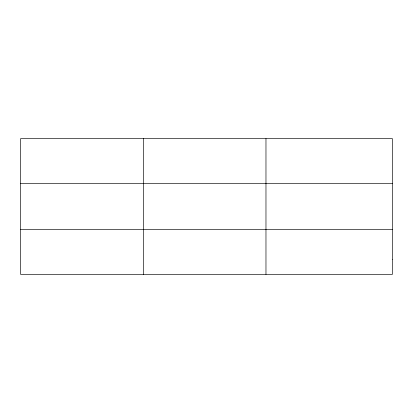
<?xml version="1.0" encoding="UTF-8"?>
<svg xmlns="http://www.w3.org/2000/svg" width="413" height="413" viewBox="0 0 413 413"><rect width="100%" height="100%" fill="white"/><g stroke="black" fill="none" stroke-linecap="round" stroke-linejoin="round"><path stroke-width="0.62" d="M143.311 274.413L143.311 138.587M265.972 274.413L265.972 138.587M20.65 183.408L392.35 183.408M20.65 229.592L392.35 229.592M392.35 259.472L392.35 274.413L20.65 274.413L20.65 138.587L392.35 138.587L392.35 259.472"/></g></svg>
